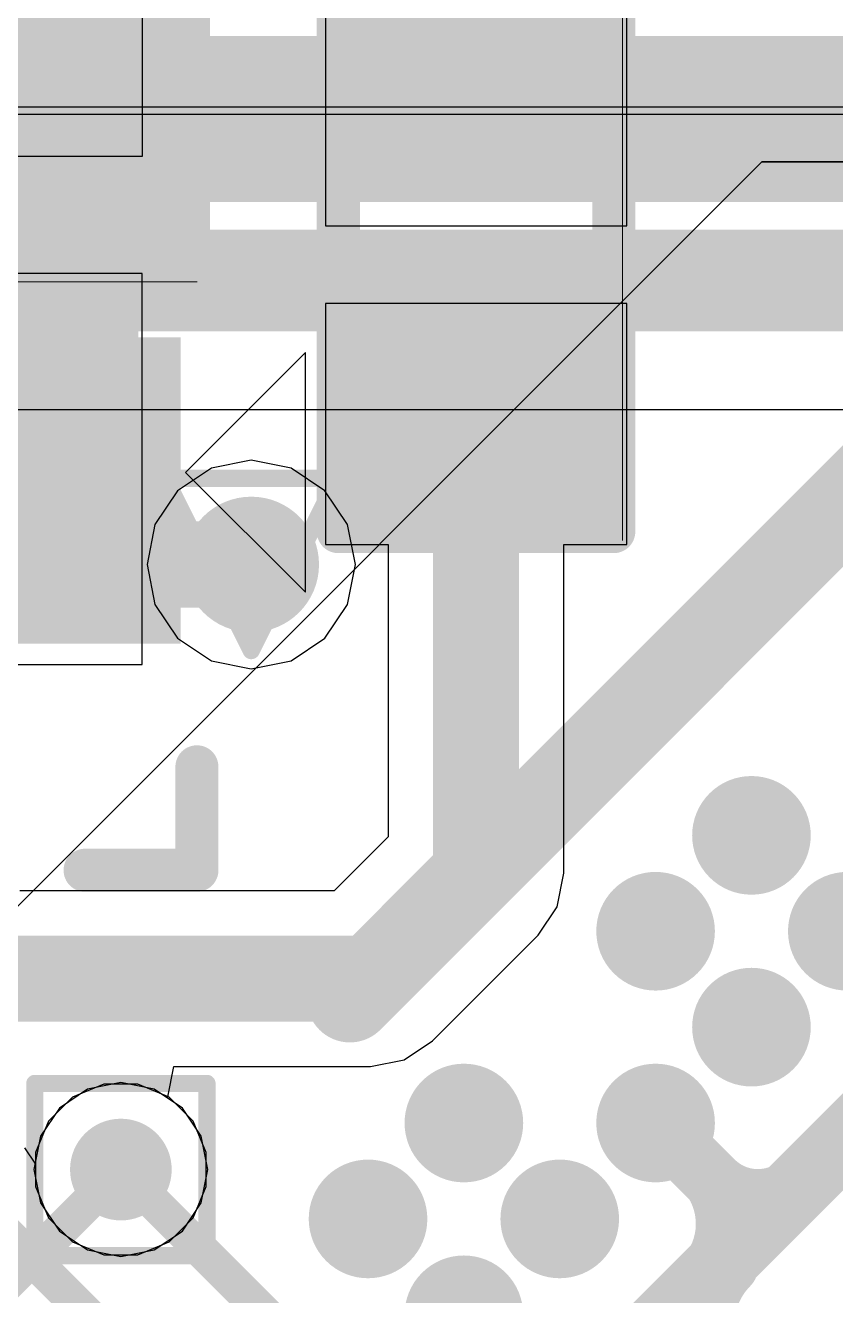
# Model space of a CAD drawing. Header units: inches. Extents: x -6 to 284, y -12 to 154.
# Drawn here: x 51.276 to 53.666, y 15.545 to 19.292 of the extents above; entities that cross this region are included whole.
import ezdxf

# ---------------------------------------------------------------- set-up
doc = ezdxf.new("R2010")
doc.units = ezdxf.units.IN
for name, color, linetype in [('Bottom Layer', 5, 'Continuous'), ('Bottom Overlay', 54, 'Continuous'), ('Bottom Paste', 16, 'Continuous'), ('Bottom Solder', 6, 'Continuous'), ('Drill Drawing', 1, 'Continuous'), ('GND-1', 16, 'Continuous'), ('GND-2', 90, 'Continuous'), ('GND-3', 216, 'Continuous'), ('GND-4', 54, 'Continuous'), ('PWR-1', 156, 'Continuous'), ('PWR-2', 130, 'Continuous'), ('Signal L1', 76, 'Continuous'), ('Signal L2', 6, 'Continuous'), ('Top Layer', 1, 'Continuous'), ('Top Overlay', 2, 'Continuous'), ('Top Paste', 8, 'Continuous'), ('Top Solder', 216, 'Continuous'), ('Via Holes', 16, 'Continuous')]:
    doc.layers.add(name, color=color, linetype=linetype)

# ---------------------------------------------------------------- blocks, each defined once
blk = doc.blocks.new('BGA_565_15_5_14_4__132')
at = {"layer": 'Top Layer'}
h = blk.add_hatch(color=1, dxfattribs=at)
edge = h.paths.add_edge_path()
edge.add_arc((-5.4, -6.4), 0.125, 0, 360)
h = blk.add_hatch(color=1, dxfattribs=at)
edge = h.paths.add_edge_path()
edge.add_arc((-5, -6.4), 0.125, 0, 360)
h = blk.add_hatch(color=1, dxfattribs=at)
edge = h.paths.add_edge_path()
edge.add_arc((-4.6, -6.4), 0.125, 0, 360)
h = blk.add_hatch(color=1, dxfattribs=at)
edge = h.paths.add_edge_path()
edge.add_arc((-4.2, -6.4), 0.125, 0, 360)
h = blk.add_hatch(color=1, dxfattribs=at)
edge = h.paths.add_edge_path()
edge.add_arc((-3.8, -6.4), 0.125, 0, 360)
h = blk.add_hatch(color=1, dxfattribs=at)
edge = h.paths.add_edge_path()
edge.add_arc((-5.4, -6.8), 0.125, 0, 360)
h = blk.add_hatch(color=1, dxfattribs=at)
edge = h.paths.add_edge_path()
edge.add_arc((-5, -6.8), 0.125, 0, 360)
h = blk.add_hatch(color=1, dxfattribs=at)
edge = h.paths.add_edge_path()
edge.add_arc((-4.2, -6.8), 0.125, 0, 360)
h = blk.add_hatch(color=1, dxfattribs=at)
edge = h.paths.add_edge_path()
edge.add_arc((-3.8, -6.8), 0.125, 0, 360)
at = {"layer": 'Top Paste'}
h = blk.add_hatch(color=8, dxfattribs=at)
edge = h.paths.add_edge_path()
edge.add_arc((-5.4, -6.4), 0.125, 0, 360)
h = blk.add_hatch(color=8, dxfattribs=at)
edge = h.paths.add_edge_path()
edge.add_arc((-5, -6.4), 0.125, 0, 360)
h = blk.add_hatch(color=8, dxfattribs=at)
edge = h.paths.add_edge_path()
edge.add_arc((-4.6, -6.4), 0.125, 0, 360)
h = blk.add_hatch(color=8, dxfattribs=at)
edge = h.paths.add_edge_path()
edge.add_arc((-4.2, -6.4), 0.125, 0, 360)
h = blk.add_hatch(color=8, dxfattribs=at)
edge = h.paths.add_edge_path()
edge.add_arc((-3.8, -6.4), 0.125, 0, 360)
h = blk.add_hatch(color=8, dxfattribs=at)
edge = h.paths.add_edge_path()
edge.add_arc((-5.4, -6.8), 0.125, 0, 360)
h = blk.add_hatch(color=8, dxfattribs=at)
edge = h.paths.add_edge_path()
edge.add_arc((-5, -6.8), 0.125, 0, 360)
h = blk.add_hatch(color=8, dxfattribs=at)
edge = h.paths.add_edge_path()
edge.add_arc((-4.2, -6.8), 0.125, 0, 360)
h = blk.add_hatch(color=8, dxfattribs=at)
edge = h.paths.add_edge_path()
edge.add_arc((-3.8, -6.8), 0.125, 0, 360)
at = {"layer": 'Top Solder'}
h = blk.add_hatch(color=216, dxfattribs=at)
edge = h.paths.add_edge_path()
edge.add_arc((-5.4, -6.4), 0.175, 0, 360)
h = blk.add_hatch(color=216, dxfattribs=at)
edge = h.paths.add_edge_path()
edge.add_arc((-5, -6.4), 0.175, 0, 360)
h = blk.add_hatch(color=216, dxfattribs=at)
edge = h.paths.add_edge_path()
edge.add_arc((-4.6, -6.4), 0.175, 0, 360)
h = blk.add_hatch(color=216, dxfattribs=at)
edge = h.paths.add_edge_path()
edge.add_arc((-4.2, -6.4), 0.175, 0, 360)
h = blk.add_hatch(color=216, dxfattribs=at)
edge = h.paths.add_edge_path()
edge.add_arc((-3.8, -6.4), 0.175, 0, 360)
h = blk.add_hatch(color=216, dxfattribs=at)
edge = h.paths.add_edge_path()
edge.add_arc((-5.4, -6.8), 0.175, 0, 360)
h = blk.add_hatch(color=216, dxfattribs=at)
edge = h.paths.add_edge_path()
edge.add_arc((-5, -6.8), 0.175, 0, 360)
h = blk.add_hatch(color=216, dxfattribs=at)
edge = h.paths.add_edge_path()
edge.add_arc((-4.2, -6.8), 0.175, 0, 360)
h = blk.add_hatch(color=216, dxfattribs=at)
edge = h.paths.add_edge_path()
edge.add_arc((-3.8, -6.8), 0.175, 0, 360)
at = {"layer": 'Top Overlay'}
blk.add_lwpolyline([(-4.22, -7.2958, 0.254, 0.254, 0), (-7.845, -7.2958, 0.254, 0.254, 0)], format="xyseb", dxfattribs=at)
blk.add_lwpolyline([(-4.2835, -7.2958, 0.127, 0.127, 1), (-4.1565, -7.2958, 0.127, 0.127, 1)], format="xyseb", close=True, dxfattribs=at)
blk = doc.blocks.new('R___0402_B_172')
at = {"layer": 'Bottom Layer'}
for points in [[(-0.2413, 0.3175), (-0.2413, -0.3175), (-0.6985, -0.3175), (-0.6985, 0.3175)], [(0.6985, 0.3175), (0.6985, -0.3175), (0.2413, -0.3175), (0.2413, 0.3175)]]:
    blk.add_hatch(color=5, dxfattribs=at).paths.add_polyline_path(points)
at = {"layer": 'Bottom Paste'}
for points in [[(-0.2413, 0.3175), (-0.2413, -0.3175), (-0.6985, -0.3175), (-0.6985, 0.3175)], [(0.6985, 0.3175), (0.6985, -0.3175), (0.2413, -0.3175), (0.2413, 0.3175)]]:
    blk.add_hatch(color=16, dxfattribs=at).paths.add_polyline_path(points)
at = {"layer": 'Bottom Solder'}
for points in [[(-0.1863, 0.3725), (-0.1863, -0.3725), (-0.7535, -0.3725), (-0.7535, 0.3725)], [(0.7535, 0.3725), (0.7535, -0.3725), (0.1863, -0.3725), (0.1863, 0.3725)]]:
    blk.add_hatch(color=6, dxfattribs=at).paths.add_polyline_path(points)
at = {"layer": 'Bottom Overlay'}
for points in [[(0.7874, 0.4064, 0.127, 0.127, 0), (-0.7874, 0.4064, 0.127, 0.127, 0)], [(-0.7874, -0.4064, 0.127, 0.127, 0), (-0.7874, 0.4064, 0.127, 0.127, 0)], [(0.7874, -0.4064, 0.127, 0.127, 0), (0.7874, 0.4064, 0.127, 0.127, 0)], [(0.8128, 0.4318, 0.00323, 0.00323, 0), (-0.8128, 0.4318, 0.00323, 0.00323, 0)], [(0.7874, -0.4064, 0.127, 0.127, 0), (-0.7874, -0.4064, 0.127, 0.127, 0)]]:
    blk.add_lwpolyline(points, format="xyseb", dxfattribs=at)
for points in [[(-0.8192, 0.4064, 0.0635, 0.0635, 1), (-0.7557, 0.4064, 0.0635, 0.0635, 1)], [(-0.8192, 0.4064, 0.0635, 0.0635, 1), (-0.7557, 0.4064, 0.0635, 0.0635, 1)], [(0.7556, 0.4064, 0.0635, 0.0635, 1), (0.8191, 0.4064, 0.0635, 0.0635, 1)], [(0.7556, 0.4064, 0.0635, 0.0635, 1), (0.8191, 0.4064, 0.0635, 0.0635, 1)], [(-0.8136, 0.4318, 0.00161, 0.00161, 1), (-0.812, 0.4318, 0.00161, 0.00161, 1)], [(0.812, 0.4318, 0.00161, 0.00161, 1), (0.8136, 0.4318, 0.00161, 0.00161, 1)], [(-0.8191, -0.4064, 0.0635, 0.0635, 1), (-0.7556, -0.4064, 0.0635, 0.0635, 1)], [(-0.8191, -0.4064, 0.0635, 0.0635, 1), (-0.7556, -0.4064, 0.0635, 0.0635, 1)], [(0.7557, -0.4064, 0.0635, 0.0635, 1), (0.8192, -0.4064, 0.0635, 0.0635, 1)], [(0.7557, -0.4064, 0.0635, 0.0635, 1), (0.8192, -0.4064, 0.0635, 0.0635, 1)]]:
    blk.add_lwpolyline(points, format="xyseb", close=True, dxfattribs=at)
blk = doc.blocks.new('R___0402_B_173')
at = {"layer": 'Bottom Layer'}
for points in [[(-0.2413, 0.3175), (-0.2413, -0.3175), (-0.6985, -0.3175), (-0.6985, 0.3175)], [(0.6985, 0.3175), (0.6985, -0.3175), (0.2413, -0.3175), (0.2413, 0.3175)]]:
    blk.add_hatch(color=5, dxfattribs=at).paths.add_polyline_path(points)
at = {"layer": 'Bottom Paste'}
for points in [[(-0.2413, 0.3175), (-0.2413, -0.3175), (-0.6985, -0.3175), (-0.6985, 0.3175)], [(0.6985, 0.3175), (0.6985, -0.3175), (0.2413, -0.3175), (0.2413, 0.3175)]]:
    blk.add_hatch(color=16, dxfattribs=at).paths.add_polyline_path(points)
at = {"layer": 'Bottom Solder'}
for points in [[(-0.1863, 0.3725), (-0.1863, -0.3725), (-0.7535, -0.3725), (-0.7535, 0.3725)], [(0.7535, 0.3725), (0.7535, -0.3725), (0.1863, -0.3725), (0.1863, 0.3725)]]:
    blk.add_hatch(color=6, dxfattribs=at).paths.add_polyline_path(points)
at = {"layer": 'Bottom Overlay'}
for points in [[(-0.7874, -0.4064, 0.127, 0.127, 0), (-0.7874, 0.4064, 0.127, 0.127, 0)], [(0.7874, 0.4064, 0.127, 0.127, 0), (-0.7874, 0.4064, 0.127, 0.127, 0)], [(0.7874, -0.4064, 0.127, 0.127, 0), (0.7874, 0.4064, 0.127, 0.127, 0)], [(0.8128, 0.4318, 0.00323, 0.00323, 0), (-0.8128, 0.4318, 0.00323, 0.00323, 0)], [(0.7874, -0.4064, 0.127, 0.127, 0), (-0.7874, -0.4064, 0.127, 0.127, 0)]]:
    blk.add_lwpolyline(points, format="xyseb", dxfattribs=at)
for points in [[(-0.8191, 0.4064, 0.0635, 0.0635, 1), (-0.7556, 0.4064, 0.0635, 0.0635, 1)], [(-0.8191, 0.4064, 0.0635, 0.0635, 1), (-0.7556, 0.4064, 0.0635, 0.0635, 1)], [(0.7556, 0.4064, 0.0635, 0.0635, 1), (0.8191, 0.4064, 0.0635, 0.0635, 1)], [(0.7556, 0.4064, 0.0635, 0.0635, 1), (0.8191, 0.4064, 0.0635, 0.0635, 1)], [(-0.8136, 0.4318, 0.00161, 0.00161, 1), (-0.812, 0.4318, 0.00161, 0.00161, 1)], [(0.812, 0.4318, 0.00161, 0.00161, 1), (0.8136, 0.4318, 0.00161, 0.00161, 1)], [(-0.8191, -0.4064, 0.0635, 0.0635, 1), (-0.7556, -0.4064, 0.0635, 0.0635, 1)], [(-0.8191, -0.4064, 0.0635, 0.0635, 1), (-0.7556, -0.4064, 0.0635, 0.0635, 1)], [(0.7556, -0.4064, 0.0635, 0.0635, 1), (0.8191, -0.4064, 0.0635, 0.0635, 1)], [(0.7556, -0.4064, 0.0635, 0.0635, 1), (0.8191, -0.4064, 0.0635, 0.0635, 1)]]:
    blk.add_lwpolyline(points, format="xyseb", close=True, dxfattribs=at)
blk = doc.blocks.new('MMBT2222ATT3G_B_234')
at = {"layer": 'Bottom Layer'}
for points in [[(-0.35, 0.15), (0.35, 0.15), (0.35, -0.15), (-0.35, -0.15)], [(1.09, -0.35), (1.79, -0.35), (1.79, -0.65), (1.09, -0.65)], [(-0.35, -0.85), (0.35, -0.85), (0.35, -1.15), (-0.35, -1.15)]]:
    blk.add_hatch(color=5, dxfattribs=at).paths.add_polyline_path(points)
at = {"layer": 'Bottom Paste'}
for points in [[(-0.35, 0.15), (0.35, 0.15), (0.35, -0.15), (-0.35, -0.15)], [(1.09, -0.35), (1.79, -0.35), (1.79, -0.65), (1.09, -0.65)], [(-0.35, -0.85), (0.35, -0.85), (0.35, -1.15), (-0.35, -1.15)]]:
    blk.add_hatch(color=16, dxfattribs=at).paths.add_polyline_path(points)
at = {"layer": 'Bottom Solder'}
for points in [[(-0.4516, 0.2516), (0.4516, 0.2516), (0.4516, -0.2516), (-0.4516, -0.2516)], [(0.9884, -0.2484), (1.8916, -0.2484), (1.8916, -0.7516), (0.9884, -0.7516)], [(-0.4516, -0.7484), (0.4516, -0.7484), (0.4516, -1.2516), (-0.4516, -1.2516)]]:
    blk.add_hatch(color=6, dxfattribs=at).paths.add_polyline_path(points)
at = {"layer": 'Bottom Overlay'}
for points in [[(1.12, 0.3, 0.127, 0.127, 0), (0.815, 0.3, 0.127, 0.127, 0)], [(1.12, -0.03, 0.127, 0.127, 0), (1.12, 0.3, 0.127, 0.127, 0)], [(1.12, -1.3, 0.127, 0.127, 0), (1.12, -0.97, 0.127, 0.127, 0)], [(0.815, -1.3, 0.127, 0.127, 0), (1.12, -1.3, 0.127, 0.127, 0)]]:
    blk.add_lwpolyline(points, format="xyseb", dxfattribs=at)
for points in [[(0.7832, 0.3, 0.0635, 0.0635, 1), (0.8467, 0.3, 0.0635, 0.0635, 1)], [(1.0882, 0.3, 0.0635, 0.0635, 1), (1.1517, 0.3, 0.0635, 0.0635, 1)], [(1.0882, 0.3, 0.0635, 0.0635, 1), (1.1517, 0.3, 0.0635, 0.0635, 1)], [(1.0883, -0.03, 0.0635, 0.0635, 1), (1.1518, -0.03, 0.0635, 0.0635, 1)], [(1.0883, -0.97, 0.0635, 0.0635, 1), (1.1518, -0.97, 0.0635, 0.0635, 1)], [(0.7833, -1.3, 0.0635, 0.0635, 1), (0.8468, -1.3, 0.0635, 0.0635, 1)], [(1.0883, -1.3, 0.0635, 0.0635, 1), (1.1518, -1.3, 0.0635, 0.0635, 1)], [(1.0883, -1.3, 0.0635, 0.0635, 1), (1.1518, -1.3, 0.0635, 0.0635, 1)]]:
    blk.add_lwpolyline(points, format="xyseb", close=True, dxfattribs=at)
blk = doc.blocks.new('XL_3528SURUBC_236')
at = {"layer": 'Top Layer'}
for points in [[(-2.1499, 0.3001), (-2.1499, 1.2001), (-0.8499, 1.2001), (-0.8499, 0.3001)], [(-2.1501, -1.2001), (-2.1501, -0.3001), (-0.8501, -0.3001), (-0.8501, -1.2001)]]:
    blk.add_hatch(color=1, dxfattribs=at).paths.add_polyline_path(points)
at = {"layer": 'Top Paste'}
for points in [[(-2.1499, 0.3001), (-2.1499, 1.2001), (-0.8499, 1.2001), (-0.8499, 0.3001)], [(-2.1501, -1.2001), (-2.1501, -0.3001), (-0.8501, -0.3001), (-0.8501, -1.2001)]]:
    blk.add_hatch(color=8, dxfattribs=at).paths.add_polyline_path(points)
at = {"layer": 'Top Solder'}
for points in [[(-2.1999, 0.2501), (-2.1999, 1.2501), (-0.7999, 1.2501), (-0.7999, 0.2501)], [(-2.2001, -1.2501), (-2.2001, -0.2501), (-0.8001, -0.2501), (-0.8001, -1.2501)]]:
    blk.add_hatch(color=216, dxfattribs=at).paths.add_polyline_path(points)
at = {"layer": 'Top Overlay'}
for p, q in [((-2.758, 1.1136), (-2.758, 1.1136)), ((-2.758, 1.1136), (-2.758, 0.4065)), ((-2.4044, 0.7601), (-2.758, 1.1136)), ((-2.758, 0.4065), (-2.4044, 0.7601))]:
    blk.add_line(p, q, dxfattribs=at)

msp = doc.modelspace()

# ---------------------------------------------------------------- hatches: boundary and pattern name
at = {"layer": 'Bottom Layer'}
h = msp.add_hatch(color=5, dxfattribs=at)
edge = h.paths.add_edge_path()
edge.add_arc((51.942, 17.7016), 0.2, 0, 360)
h = msp.add_hatch(color=5, dxfattribs=at)
edge = h.paths.add_edge_path()
edge.add_arc((51.5573, 15.9168), 0.15, 0, 360)
at = {"layer": 'GND-1'}
h = msp.add_hatch(color=16, dxfattribs=at)
edge = h.paths.add_edge_path()
edge.add_arc((51.942, 17.7016), 0.2, 0, 360)
h = msp.add_hatch(color=16, dxfattribs=at)
edge = h.paths.add_edge_path()
edge.add_arc((51.5573, 15.9168), 0.15, 0, 360)
at = {"layer": 'GND-2'}
h = msp.add_hatch(color=90, dxfattribs=at)
edge = h.paths.add_edge_path()
edge.add_arc((51.942, 17.7016), 0.2, 0, 360)
h = msp.add_hatch(color=90, dxfattribs=at)
edge = h.paths.add_edge_path()
edge.add_arc((51.5573, 15.9168), 0.15, 0, 360)
at = {"layer": 'GND-3'}
h = msp.add_hatch(color=216, dxfattribs=at)
edge = h.paths.add_edge_path()
edge.add_arc((51.942, 17.7016), 0.2, 0, 360)
h = msp.add_hatch(color=216, dxfattribs=at)
edge = h.paths.add_edge_path()
edge.add_arc((51.5573, 15.9168), 0.15, 0, 360)
at = {"layer": 'GND-4'}
h = msp.add_hatch(color=54, dxfattribs=at)
edge = h.paths.add_edge_path()
edge.add_arc((51.942, 17.7016), 0.2, 0, 360)
h = msp.add_hatch(color=54, dxfattribs=at)
edge = h.paths.add_edge_path()
edge.add_arc((51.5573, 15.9168), 0.15, 0, 360)
at = {"layer": 'PWR-1'}
h = msp.add_hatch(color=156, dxfattribs=at)
edge = h.paths.add_edge_path()
edge.add_arc((51.942, 17.7016), 0.2, 0, 360)
h = msp.add_hatch(color=156, dxfattribs=at)
edge = h.paths.add_edge_path()
edge.add_arc((51.5573, 15.9168), 0.15, 0, 360)
at = {"layer": 'PWR-2'}
h = msp.add_hatch(color=130, dxfattribs=at)
edge = h.paths.add_edge_path()
edge.add_arc((51.942, 17.7016), 0.2, 0, 360)
h = msp.add_hatch(color=130, dxfattribs=at)
edge = h.paths.add_edge_path()
edge.add_arc((51.5573, 15.9168), 0.15, 0, 360)
at = {"layer": 'Signal L1'}
h = msp.add_hatch(color=76, dxfattribs=at)
edge = h.paths.add_edge_path()
edge.add_arc((51.942, 17.7016), 0.2, 0, 360)
h = msp.add_hatch(color=76, dxfattribs=at)
edge = h.paths.add_edge_path()
edge.add_arc((51.5573, 15.9168), 0.15, 0, 360)
at = {"layer": 'Signal L2'}
h = msp.add_hatch(color=6, dxfattribs=at)
edge = h.paths.add_edge_path()
edge.add_arc((51.942, 17.7016), 0.2, 0, 360)
h = msp.add_hatch(color=6, dxfattribs=at)
edge = h.paths.add_edge_path()
edge.add_arc((51.5573, 15.9168), 0.15, 0, 360)
at = {"layer": 'Top Layer'}
h = msp.add_hatch(color=1, dxfattribs=at)
edge = h.paths.add_edge_path()
edge.add_arc((51.942, 17.7016), 0.2, 0, 360)
h = msp.add_hatch(color=1, dxfattribs=at)
edge = h.paths.add_edge_path()
edge.add_arc((51.5573, 15.9168), 0.15, 0, 360)
at = {"layer": 'Via Holes'}
h = msp.add_hatch(color=7, dxfattribs=at)
edge = h.paths.add_edge_path()
edge.add_arc((51.942, 17.7016), 0.1, 0, 360)
h = msp.add_hatch(color=7, dxfattribs=at)
edge = h.paths.add_edge_path()
edge.add_arc((51.5573, 15.9168), 0.075, 0, 360)

# ---------------------------------------------------------------- linework, layer by layer
at = {"layer": 'Bottom Layer'}
for p, q in [((52.1608, 19.4114), (52.1608, 18.7002)), ((53.0498, 18.7002), (53.0498, 19.4114)), ((52.1608, 18.7002), (53.0498, 18.7002)), ((53.0498, 18.4716), (52.1608, 18.4716)), ((52.1608, 18.4716), (52.1608, 17.7604)), ((53.0498, 17.7604), (53.0498, 18.4716)), ((52.1608, 17.7604), (52.3464, 17.7604)), ((52.3464, 17.7604), (52.3464, 16.8984)), ((52.8643, 16.7912), (52.8643, 17.7604)), ((52.8643, 17.7604), (53.0498, 17.7604)), ((52.3464, 16.8984), (52.1866, 16.7387)), ((52.8446, 16.6921), (52.8643, 16.7912)), ((52.1866, 16.7387), (51.2587, 16.7387)), ((52.7885, 16.608), (52.8446, 16.6921)), ((52.477, 16.2966), (52.7885, 16.608)), ((52.393, 16.2404), (52.477, 16.2966)), ((52.2939, 16.2207), (52.393, 16.2404)), ((51.6957, 16.1318), (51.7134, 16.2207)), ((51.7134, 16.2207), (52.2939, 16.2207)), ((51.6998, 16.1301), (51.6957, 16.1318)), ((51.7706, 16.0593), (51.6998, 16.1301)), ((51.8089, 15.9669), (51.7706, 16.0593)), ((51.2733, 15.9811), (51.3057, 15.9332)), ((51.8089, 15.8668), (51.8089, 15.9669)), ((51.3057, 15.9332), (51.3057, 15.8668)), ((51.3057, 15.8668), (51.344, 15.7743)), ((51.7706, 15.7743), (51.8089, 15.8668)), ((51.344, 15.7743), (51.4147, 15.7035)), ((51.6998, 15.7035), (51.7706, 15.7743)), ((51.4147, 15.7035), (51.5072, 15.6652)), ((51.6073, 15.6652), (51.6998, 15.7035)), ((51.5072, 15.6652), (51.6073, 15.6652))]:
    msp.add_line(p, q, dxfattribs=at)
for points in [[(52.5952, 19.1574, 0.254, 0.254, 0), (52.5952, 19.5223, 0.254, 0.254, 0)], [(52.5952, 19.1574, 0.254, 0.254, 0), (52.6053, 19.1473, 0.254, 0.254, 0)], [(52.6053, 19.0558, 0.254, 0.254, 0), (52.6053, 19.1473, 0.254, 0.254, 0)], [(51.4389, 18.9669, 0.254, 0.254, 0), (51.4817, 18.9241, 0.254, 0.254, 0)], [(51.4817, 17.9197, 0.254, 0.254, 0), (51.4817, 18.9241, 0.254, 0.254, 0)], [(52.6053, 16.7912, 0.254, 0.254, 0), (52.6053, 18.116, 0.254, 0.254, 0)], [(51.4603, 17.7548, 0.254, 0.254, 0), (51.4603, 17.9411, 0.254, 0.254, 0)], [(51.4603, 17.7548, 0.254, 0.254, 0), (51.5135, 17.7016, 0.254, 0.254, 0)], [(51.5135, 17.7016, 0.254, 0.254, 0), (51.8912, 17.7016, 0.254, 0.254, 0)], [(52.2939, 16.4797, 0.254, 0.254, 0), (52.6053, 16.7912, 0.254, 0.254, 0)], [(50.9817, 16.4797, 0.254, 0.254, 0), (52.2939, 16.4797, 0.254, 0.254, 0)]]:
    msp.add_lwpolyline(points, format="xyseb", dxfattribs=at)
for points in [[(52.5317, 19.1574, 0.127, 0.127, 1), (52.6587, 19.1574, 0.127, 0.127, 1)], [(52.5317, 19.1574, 0.127, 0.127, 1), (52.6587, 19.1574, 0.127, 0.127, 1)], [(52.5418, 19.1473, 0.127, 0.127, 1), (52.6688, 19.1473, 0.127, 0.127, 1)], [(52.5418, 19.1473, 0.127, 0.127, 1), (52.6688, 19.1473, 0.127, 0.127, 1)], [(52.5418, 19.0558, 0.127, 0.127, 1), (52.6688, 19.0558, 0.127, 0.127, 1)], [(51.3754, 18.9669, 0.127, 0.127, 1), (51.5024, 18.9669, 0.127, 0.127, 1)], [(51.4182, 18.9241, 0.127, 0.127, 1), (51.5452, 18.9241, 0.127, 0.127, 1)], [(51.4182, 18.9241, 0.127, 0.127, 1), (51.5452, 18.9241, 0.127, 0.127, 1)], [(52.5418, 18.116, 0.127, 0.127, 1), (52.6688, 18.116, 0.127, 0.127, 1)], [(51.3968, 17.9411, 0.127, 0.127, 1), (51.5238, 17.9411, 0.127, 0.127, 1)], [(51.4182, 17.9197, 0.127, 0.127, 1), (51.5452, 17.9197, 0.127, 0.127, 1)], [(51.3968, 17.7548, 0.127, 0.127, 1), (51.5238, 17.7548, 0.127, 0.127, 1)], [(51.3968, 17.7548, 0.127, 0.127, 1), (51.5238, 17.7548, 0.127, 0.127, 1)], [(51.45, 17.7016, 0.127, 0.127, 1), (51.577, 17.7016, 0.127, 0.127, 1)], [(51.45, 17.7016, 0.127, 0.127, 1), (51.577, 17.7016, 0.127, 0.127, 1)], [(51.8277, 17.7016, 0.127, 0.127, 1), (51.9547, 17.7016, 0.127, 0.127, 1)], [(52.5418, 16.7912, 0.127, 0.127, 1), (52.6688, 16.7912, 0.127, 0.127, 1)], [(52.5418, 16.7912, 0.127, 0.127, 1), (52.6688, 16.7912, 0.127, 0.127, 1)], [(52.2304, 16.4797, 0.127, 0.127, 1), (52.3574, 16.4797, 0.127, 0.127, 1)], [(52.2304, 16.4797, 0.127, 0.127, 1), (52.3574, 16.4797, 0.127, 0.127, 1)]]:
    msp.add_lwpolyline(points, format="xyseb", close=True, dxfattribs=at)
at = {"layer": 'Drill Drawing'}
for points in [[(51.688, 17.9556, 0.0508, 0.0508, 0), (52.196, 17.9556, 0.0508, 0.0508, 0)], [(51.688, 17.9556, 0.0508, 0.0508, 0), (51.942, 17.4476, 0.0508, 0.0508, 0)], [(51.942, 17.4476, 0.0508, 0.0508, 0), (52.196, 17.9556, 0.0508, 0.0508, 0)], [(51.3033, 16.1708, 0.0508, 0.0508, 0), (51.8113, 16.1708, 0.0508, 0.0508, 0)], [(51.3033, 15.6628, 0.0508, 0.0508, 0), (51.3033, 16.1708, 0.0508, 0.0508, 0)], [(51.8113, 15.6628, 0.0508, 0.0508, 0), (51.8113, 16.1708, 0.0508, 0.0508, 0)], [(51.3033, 15.6628, 0.0508, 0.0508, 0), (51.8113, 15.6628, 0.0508, 0.0508, 0)]]:
    msp.add_lwpolyline(points, format="xyseb", dxfattribs=at)
for points in [[(51.6753, 17.9556, 0.0254, 0.0254, 1), (51.7007, 17.9556, 0.0254, 0.0254, 1)], [(51.6753, 17.9556, 0.0254, 0.0254, 1), (51.7007, 17.9556, 0.0254, 0.0254, 1)], [(52.1833, 17.9556, 0.0254, 0.0254, 1), (52.2087, 17.9556, 0.0254, 0.0254, 1)], [(52.1833, 17.9556, 0.0254, 0.0254, 1), (52.2087, 17.9556, 0.0254, 0.0254, 1)], [(51.9293, 17.4476, 0.0254, 0.0254, 1), (51.9547, 17.4476, 0.0254, 0.0254, 1)], [(51.9293, 17.4476, 0.0254, 0.0254, 1), (51.9547, 17.4476, 0.0254, 0.0254, 1)], [(51.2906, 16.1708, 0.0254, 0.0254, 1), (51.316, 16.1708, 0.0254, 0.0254, 1)], [(51.2906, 16.1708, 0.0254, 0.0254, 1), (51.316, 16.1708, 0.0254, 0.0254, 1)], [(51.7986, 16.1708, 0.0254, 0.0254, 1), (51.824, 16.1708, 0.0254, 0.0254, 1)], [(51.7986, 16.1708, 0.0254, 0.0254, 1), (51.824, 16.1708, 0.0254, 0.0254, 1)], [(51.2906, 15.6628, 0.0254, 0.0254, 1), (51.316, 15.6628, 0.0254, 0.0254, 1)], [(51.2906, 15.6628, 0.0254, 0.0254, 1), (51.316, 15.6628, 0.0254, 0.0254, 1)], [(51.7986, 15.6628, 0.0254, 0.0254, 1), (51.824, 15.6628, 0.0254, 0.0254, 1)], [(51.7986, 15.6628, 0.0254, 0.0254, 1), (51.824, 15.6628, 0.0254, 0.0254, 1)]]:
    msp.add_lwpolyline(points, format="xyseb", close=True, dxfattribs=at)
at = {"layer": 'GND-1'}
for p, q in [((51.5072, 16.1684), (51.4147, 16.1301)), ((51.6073, 16.1684), (51.5072, 16.1684)), ((51.6998, 16.1301), (51.6073, 16.1684)), ((51.4147, 16.1301), (51.344, 16.0593)), ((51.7706, 16.0593), (51.6998, 16.1301)), ((51.344, 16.0593), (51.3057, 15.9669)), ((51.8089, 15.9669), (51.7706, 16.0593)), ((51.3057, 15.9669), (51.3057, 15.8668)), ((51.8089, 15.8668), (51.8089, 15.9669)), ((51.3057, 15.8668), (51.344, 15.7743)), ((51.7706, 15.7743), (51.8089, 15.8668)), ((51.344, 15.7743), (51.4147, 15.7035)), ((51.6998, 15.7035), (51.7706, 15.7743)), ((51.4147, 15.7035), (51.5072, 15.6652)), ((51.6073, 15.6652), (51.6998, 15.7035)), ((51.5072, 15.6652), (51.6073, 15.6652))]:
    msp.add_line(p, q, dxfattribs=at)
at = {"layer": 'GND-2'}
for p, q in [((51.5072, 16.1684), (51.4147, 16.1301)), ((51.6073, 16.1684), (51.5072, 16.1684)), ((51.6998, 16.1301), (51.6073, 16.1684)), ((51.4147, 16.1301), (51.344, 16.0593)), ((51.7706, 16.0593), (51.6998, 16.1301)), ((51.344, 16.0593), (51.3057, 15.9669)), ((51.8089, 15.9669), (51.7706, 16.0593)), ((51.3057, 15.9669), (51.3057, 15.8668)), ((51.8089, 15.8668), (51.8089, 15.9669)), ((51.3057, 15.8668), (51.344, 15.7743)), ((51.7706, 15.7743), (51.8089, 15.8668)), ((51.344, 15.7743), (51.4147, 15.7035)), ((51.6998, 15.7035), (51.7706, 15.7743)), ((51.4147, 15.7035), (51.5072, 15.6652)), ((51.6073, 15.6652), (51.6998, 15.7035)), ((51.5072, 15.6652), (51.6073, 15.6652))]:
    msp.add_line(p, q, dxfattribs=at)
at = {"layer": 'GND-3'}
for p, q in [((51.5072, 16.1684), (51.4147, 16.1301)), ((51.6073, 16.1684), (51.5072, 16.1684)), ((51.6998, 16.1301), (51.6073, 16.1684)), ((51.4147, 16.1301), (51.344, 16.0593)), ((51.7706, 16.0593), (51.6998, 16.1301)), ((51.344, 16.0593), (51.3057, 15.9669)), ((51.8089, 15.9669), (51.7706, 16.0593)), ((51.3057, 15.9669), (51.3057, 15.8668)), ((51.8089, 15.8668), (51.8089, 15.9669)), ((51.3057, 15.8668), (51.344, 15.7743)), ((51.7706, 15.7743), (51.8089, 15.8668)), ((51.344, 15.7743), (51.4147, 15.7035)), ((51.6998, 15.7035), (51.7706, 15.7743)), ((51.4147, 15.7035), (51.5072, 15.6652)), ((51.6073, 15.6652), (51.6998, 15.7035)), ((51.5072, 15.6652), (51.6073, 15.6652))]:
    msp.add_line(p, q, dxfattribs=at)
at = {"layer": 'GND-4'}
for p, q in [((51.5072, 16.1684), (51.4147, 16.1301)), ((51.6073, 16.1684), (51.5072, 16.1684)), ((51.6998, 16.1301), (51.6073, 16.1684)), ((51.4147, 16.1301), (51.344, 16.0593)), ((51.7706, 16.0593), (51.6998, 16.1301)), ((51.344, 16.0593), (51.3057, 15.9669)), ((51.8089, 15.9669), (51.7706, 16.0593)), ((51.3057, 15.9669), (51.3057, 15.8668)), ((51.8089, 15.8668), (51.8089, 15.9669)), ((51.3057, 15.8668), (51.344, 15.7743)), ((51.7706, 15.7743), (51.8089, 15.8668)), ((51.344, 15.7743), (51.4147, 15.7035)), ((51.6998, 15.7035), (51.7706, 15.7743)), ((51.4147, 15.7035), (51.5072, 15.6652)), ((51.6073, 15.6652), (51.6998, 15.7035)), ((51.5072, 15.6652), (51.6073, 15.6652))]:
    msp.add_line(p, q, dxfattribs=at)
at = {"layer": 'PWR-1'}
for p, q in [((45.5756, 18.1585), (57.1787, 18.1585)), ((51.8243, 17.9857), (51.7245, 17.9191)), ((51.942, 18.0092), (51.8243, 17.9857)), ((52.0597, 17.9857), (51.942, 18.0092)), ((52.1594, 17.9191), (52.0597, 17.9857)), ((51.7245, 17.9191), (51.6579, 17.8193)), ((52.2261, 17.8193), (52.1594, 17.9191)), ((51.6579, 17.8193), (51.6345, 17.7016)), ((52.2495, 17.7016), (52.2261, 17.8193)), ((51.6345, 17.7016), (51.6579, 17.584)), ((52.2261, 17.584), (52.2495, 17.7016)), ((51.6579, 17.584), (51.7245, 17.4842)), ((52.1594, 17.4842), (52.2261, 17.584)), ((51.7245, 17.4842), (51.8243, 17.4175)), ((52.0597, 17.4175), (52.1594, 17.4842)), ((51.8243, 17.4175), (51.942, 17.3941)), ((51.942, 17.3941), (52.0597, 17.4175)), ((51.4591, 16.1538), (51.3759, 16.0982)), ((51.5573, 16.1733), (51.4591, 16.1538)), ((51.6554, 16.1538), (51.5573, 16.1733)), ((51.7387, 16.0982), (51.6554, 16.1538)), ((51.3759, 16.0982), (51.3203, 16.015)), ((51.7943, 16.015), (51.7387, 16.0982)), ((51.3203, 16.015), (51.3007, 15.9168)), ((51.8138, 15.9168), (51.7943, 16.015)), ((51.3007, 15.9168), (51.3203, 15.8187)), ((51.7943, 15.8187), (51.8138, 15.9168)), ((51.3203, 15.8187), (51.3759, 15.7354)), ((51.7387, 15.7354), (51.7943, 15.8187)), ((51.3759, 15.7354), (51.4591, 15.6798)), ((51.6554, 15.6798), (51.7387, 15.7354)), ((51.4591, 15.6798), (51.5573, 15.6603)), ((51.5573, 15.6603), (51.6554, 15.6798))]:
    msp.add_line(p, q, dxfattribs=at)
msp.add_lwpolyline([(42.422, 18.5622, 0.254, 0.254, 0), (57.4053, 18.5622, 0.254, 0.254, 0)], format="xyseb", dxfattribs=at)
at = {"layer": 'PWR-2'}
for p, q in [((46.9261, 18.1585), (54.8316, 18.1585)), ((51.8243, 17.9857), (51.7245, 17.9191)), ((51.942, 18.0092), (51.8243, 17.9857)), ((52.0597, 17.9857), (51.942, 18.0092)), ((52.1594, 17.9191), (52.0597, 17.9857)), ((51.7245, 17.9191), (51.6579, 17.8193)), ((52.2261, 17.8193), (52.1594, 17.9191)), ((51.6579, 17.8193), (51.6345, 17.7016)), ((52.2495, 17.7016), (52.2261, 17.8193)), ((51.6345, 17.7016), (51.6579, 17.584)), ((52.2261, 17.584), (52.2495, 17.7016)), ((51.6579, 17.584), (51.7245, 17.4842)), ((52.1594, 17.4842), (52.2261, 17.584)), ((51.7245, 17.4842), (51.8243, 17.4175)), ((52.0597, 17.4175), (52.1594, 17.4842)), ((51.8243, 17.4175), (51.942, 17.3941)), ((51.942, 17.3941), (52.0597, 17.4175)), ((51.4591, 16.1538), (51.3759, 16.0982)), ((51.5573, 16.1733), (51.4591, 16.1538)), ((51.6554, 16.1538), (51.5573, 16.1733)), ((51.7387, 16.0982), (51.6554, 16.1538)), ((51.3759, 16.0982), (51.3203, 16.015)), ((51.7943, 16.015), (51.7387, 16.0982)), ((51.3203, 16.015), (51.3007, 15.9168)), ((51.8138, 15.9168), (51.7943, 16.015)), ((51.3007, 15.9168), (51.3203, 15.8187)), ((51.7943, 15.8187), (51.8138, 15.9168)), ((51.3203, 15.8187), (51.3759, 15.7354)), ((51.7387, 15.7354), (51.7943, 15.8187)), ((51.3759, 15.7354), (51.4591, 15.6798)), ((51.6554, 15.6798), (51.7387, 15.7354)), ((51.4591, 15.6798), (51.5573, 15.6603)), ((51.5573, 15.6603), (51.6554, 15.6798))]:
    msp.add_line(p, q, dxfattribs=at)
for points in [[(43.0079, 19.0701, 0.381, 0.381, 0), (55.3364, 19.0701, 0.381, 0.381, 0)], [(38.7503, 18.5166, 0.254, 0.254, 0), (55.1182, 18.5166, 0.254, 0.254, 0)]]:
    msp.add_lwpolyline(points, format="xyseb", dxfattribs=at)
at = {"layer": 'Signal L1'}
msp.add_line((62.7535, 19.0506), (38.0275, 19.0506), dxfattribs=at)
msp.add_lwpolyline([(37.9077, 18.8486, 0.1422, 0.1422, 0), (62.7535, 18.8486, 0.1422, 0.1422, 0)], format="xyseb", dxfattribs=at)
at = {"layer": 'Signal L2'}
msp.add_line((76.1879, 19.0288), (48.5079, 19.0288), dxfattribs=at)
for points in [[(48.5079, 18.8346, 0.127, 0.127, 0), (76.1879, 18.8346, 0.127, 0.127, 0)], [(51.0666, 15.4262, 0.1041, 0.1041, 0), (51.5573, 15.9168, 0.1041, 0.1041, 0)]]:
    msp.add_lwpolyline(points, format="xyseb", dxfattribs=at)
msp.add_lwpolyline([(51.5312, 15.9168, 0.0521, 0.0521, 1), (51.5833, 15.9168, 0.0521, 0.0521, 1)], format="xyseb", close=True, dxfattribs=at)
at = {"layer": 'Top Layer'}
for p, q in [((51.6207, 18.9063), (51.6207, 20.012)), ((42.6407, 8.082), (53.4484, 18.8896)), ((50.0667, 18.9063), (51.6207, 18.9063)), ((53.4484, 18.8896), (50.8825, 16.3237)), ((53.4484, 18.8896), (56.2413, 18.8896)), ((56.2413, 18.8896), (53.4484, 18.8896)), ((51.6205, 18.5601), (50.0665, 18.5601)), ((51.6205, 17.4061), (51.6205, 18.5601)), ((51.1844, 17.4061), (51.6205, 17.4061))]:
    msp.add_line(p, q, dxfattribs=at)
for points in [[(50.3373, 16.6107, 0.1041, 0.1041, 0), (51.7209, 15.2271, 0.1041, 0.1041, 0)], [(53.1323, 15.4431, 0.2032, 0.2032, 0), (54.2383, 16.5491, 0.2032, 0.2032, 0)], [(53.1351, 16.0541, 0.1778, 0.1778, 0), (53.331, 15.8582, 0.1778, 0.1778, 0)], [(51.5573, 15.9168, 0.1041, 0.1041, 0), (52.2685, 15.2056, 0.1041, 0.1041, 0)], [(53.3059, 15.8832, 0.1778, 0.1778, -0.351154), (53.2738, 15.59, 0.1778, 0.1778, 0)], [(53.5591, 15.8753, 0.1778, 0.1778, -0.394468), (53.306, 15.8832, 0.1778, 0.1778, 0)], [(53.3179, 15.3411, 0.1778, 0.1778, -0.351154), (53.3501, 15.6343, 0.1778, 0.1778, 0)]]:
    msp.add_lwpolyline(points, format="xyseb", dxfattribs=at)
for points in [[(53.0907, 16.0541, 0.0889, 0.0889, 1), (53.1796, 16.0541, 0.0889, 0.0889, 1)], [(51.5312, 15.9168, 0.0521, 0.0521, 1), (51.5833, 15.9168, 0.0521, 0.0521, 1)], [(53.2614, 15.8832, 0.0889, 0.0889, 1), (53.3503, 15.8832, 0.0889, 0.0889, 1)], [(53.2615, 15.8832, 0.0889, 0.0889, 1), (53.3504, 15.8832, 0.0889, 0.0889, 1)], [(53.5146, 15.8753, 0.0889, 0.0889, 1), (53.6035, 15.8753, 0.0889, 0.0889, 1)], [(53.2866, 15.8582, 0.0889, 0.0889, 1), (53.3755, 15.8582, 0.0889, 0.0889, 1)], [(53.3056, 15.6343, 0.0889, 0.0889, 1), (53.3945, 15.6343, 0.0889, 0.0889, 1)], [(53.2293, 15.59, 0.0889, 0.0889, 1), (53.3182, 15.59, 0.0889, 0.0889, 1)]]:
    msp.add_lwpolyline(points, format="xyseb", close=True, dxfattribs=at)

# ---------------------------------------------------------------- block references
for name, p, rotation in [('XL_3528SURUBC_236', (49.3436, 18.7332), 180), ('BGA_565_15_5_14_4__132', (54.4079, 8.2759), 225), ('R___0402_B_172', (50.969, 18.9669), 180), ('R___0402_B_173', (52.6053, 18.5859), 270), ('MMBT2222ATT3G_B_234', (51.4817, 17.9197), 270)]:
    msp.add_blockref(name, p, dxfattribs=dict(rotation=rotation))

doc.saveas('drawing.dxf')
